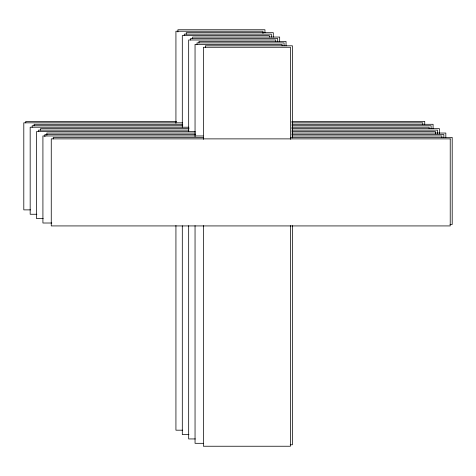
<?xml version="1.0" encoding="UTF-8"?>
<svg xmlns="http://www.w3.org/2000/svg" width="476" height="476" viewBox="0 0 476 476"><rect width="100%" height="100%" fill="white"/><g stroke="black" fill="none" stroke-linecap="round" stroke-linejoin="round"><path stroke-width="0.71" d="M176.59 121.374L25.775 121.374L25.775 122.85M291.752 121.374L424.741 121.374L424.741 124.325M182.558 122.832L23.8 122.832L23.8 209.88L30.488 209.88M291.711 122.832L422.765 122.832L422.765 124.307M182.79 124.296L34.117 124.296L34.117 125.765M291.925 124.296L433.083 124.296L433.083 128.716M182.796 125.753L32.148 125.753L32.148 127.229M291.871 125.753L431.113 125.753L431.113 128.704M188.93 127.211L30.172 127.211L30.172 214.26L36.86 214.26M291.693 127.211L429.138 127.211L429.138 128.687M189.079 128.669L40.49 128.669L40.49 130.144M291.723 128.669L439.455 128.669L439.455 133.833M188.912 130.126L38.514 130.126L38.514 131.602M291.77 130.126L437.486 130.126L437.486 133.815M195.303 131.584L36.545 131.584L36.545 218.633L43.233 218.633M291.806 131.584L435.51 131.584L435.51 133.798M195.535 133.048L46.862 133.048L46.862 135.255M291.717 133.048L445.828 133.048L445.828 137.469M195.707 134.506L44.887 134.506L44.887 136.719M291.687 134.506L443.852 134.506L443.852 137.457M203.151 135.963L42.917 135.963L42.917 223.012L51.83 223.012M291.806 135.963L441.883 135.963L441.883 137.439M203.627 137.421L53.235 137.421L53.235 138.897M290.437 137.421L452.2 137.421L452.2 224.47L449.969 224.47M182.57 430.191L175.93 430.191L175.93 225.499M188.942 434.564L182.302 434.564L182.302 225.797M195.315 438.943L188.674 438.943L188.674 225.713M203.163 443.317L195.047 443.317L195.047 225.63M290.199 444.774L292.413 444.774L292.413 225.606M292.413 137.939L292.413 45.809L205.364 45.809L205.364 47.297M290.437 139.397L290.437 47.267L203.389 47.267L203.389 139.397M290.437 225.576L290.437 446.238L203.389 446.238L203.389 225.576M286.04 45.892L286.04 41.436L198.992 41.436L198.992 42.917M284.065 45.863L284.065 42.894L197.016 42.894L197.016 44.381M282.089 45.839L282.089 44.351L195.047 44.351L195.047 136.737M279.668 41.513L279.668 37.057L192.619 37.057L192.619 38.544M277.692 41.489L277.692 38.514L190.644 38.514L190.644 40.002M275.723 41.46L275.723 39.978L188.674 39.978L188.674 131.614M273.295 37.14L273.295 32.683L186.247 32.683L186.247 34.165M271.32 37.11L271.32 34.141L184.271 34.141L184.271 35.629M269.351 37.086L269.351 35.599L182.302 35.599L182.302 127.241M264.948 32.737L264.948 29.762L177.905 29.762L177.905 31.993M262.978 33.451L262.978 31.226L175.93 31.226L175.93 123.349M450.225 138.879L51.259 138.879L51.259 225.927L450.225 225.927L450.225 138.879"/></g></svg>
